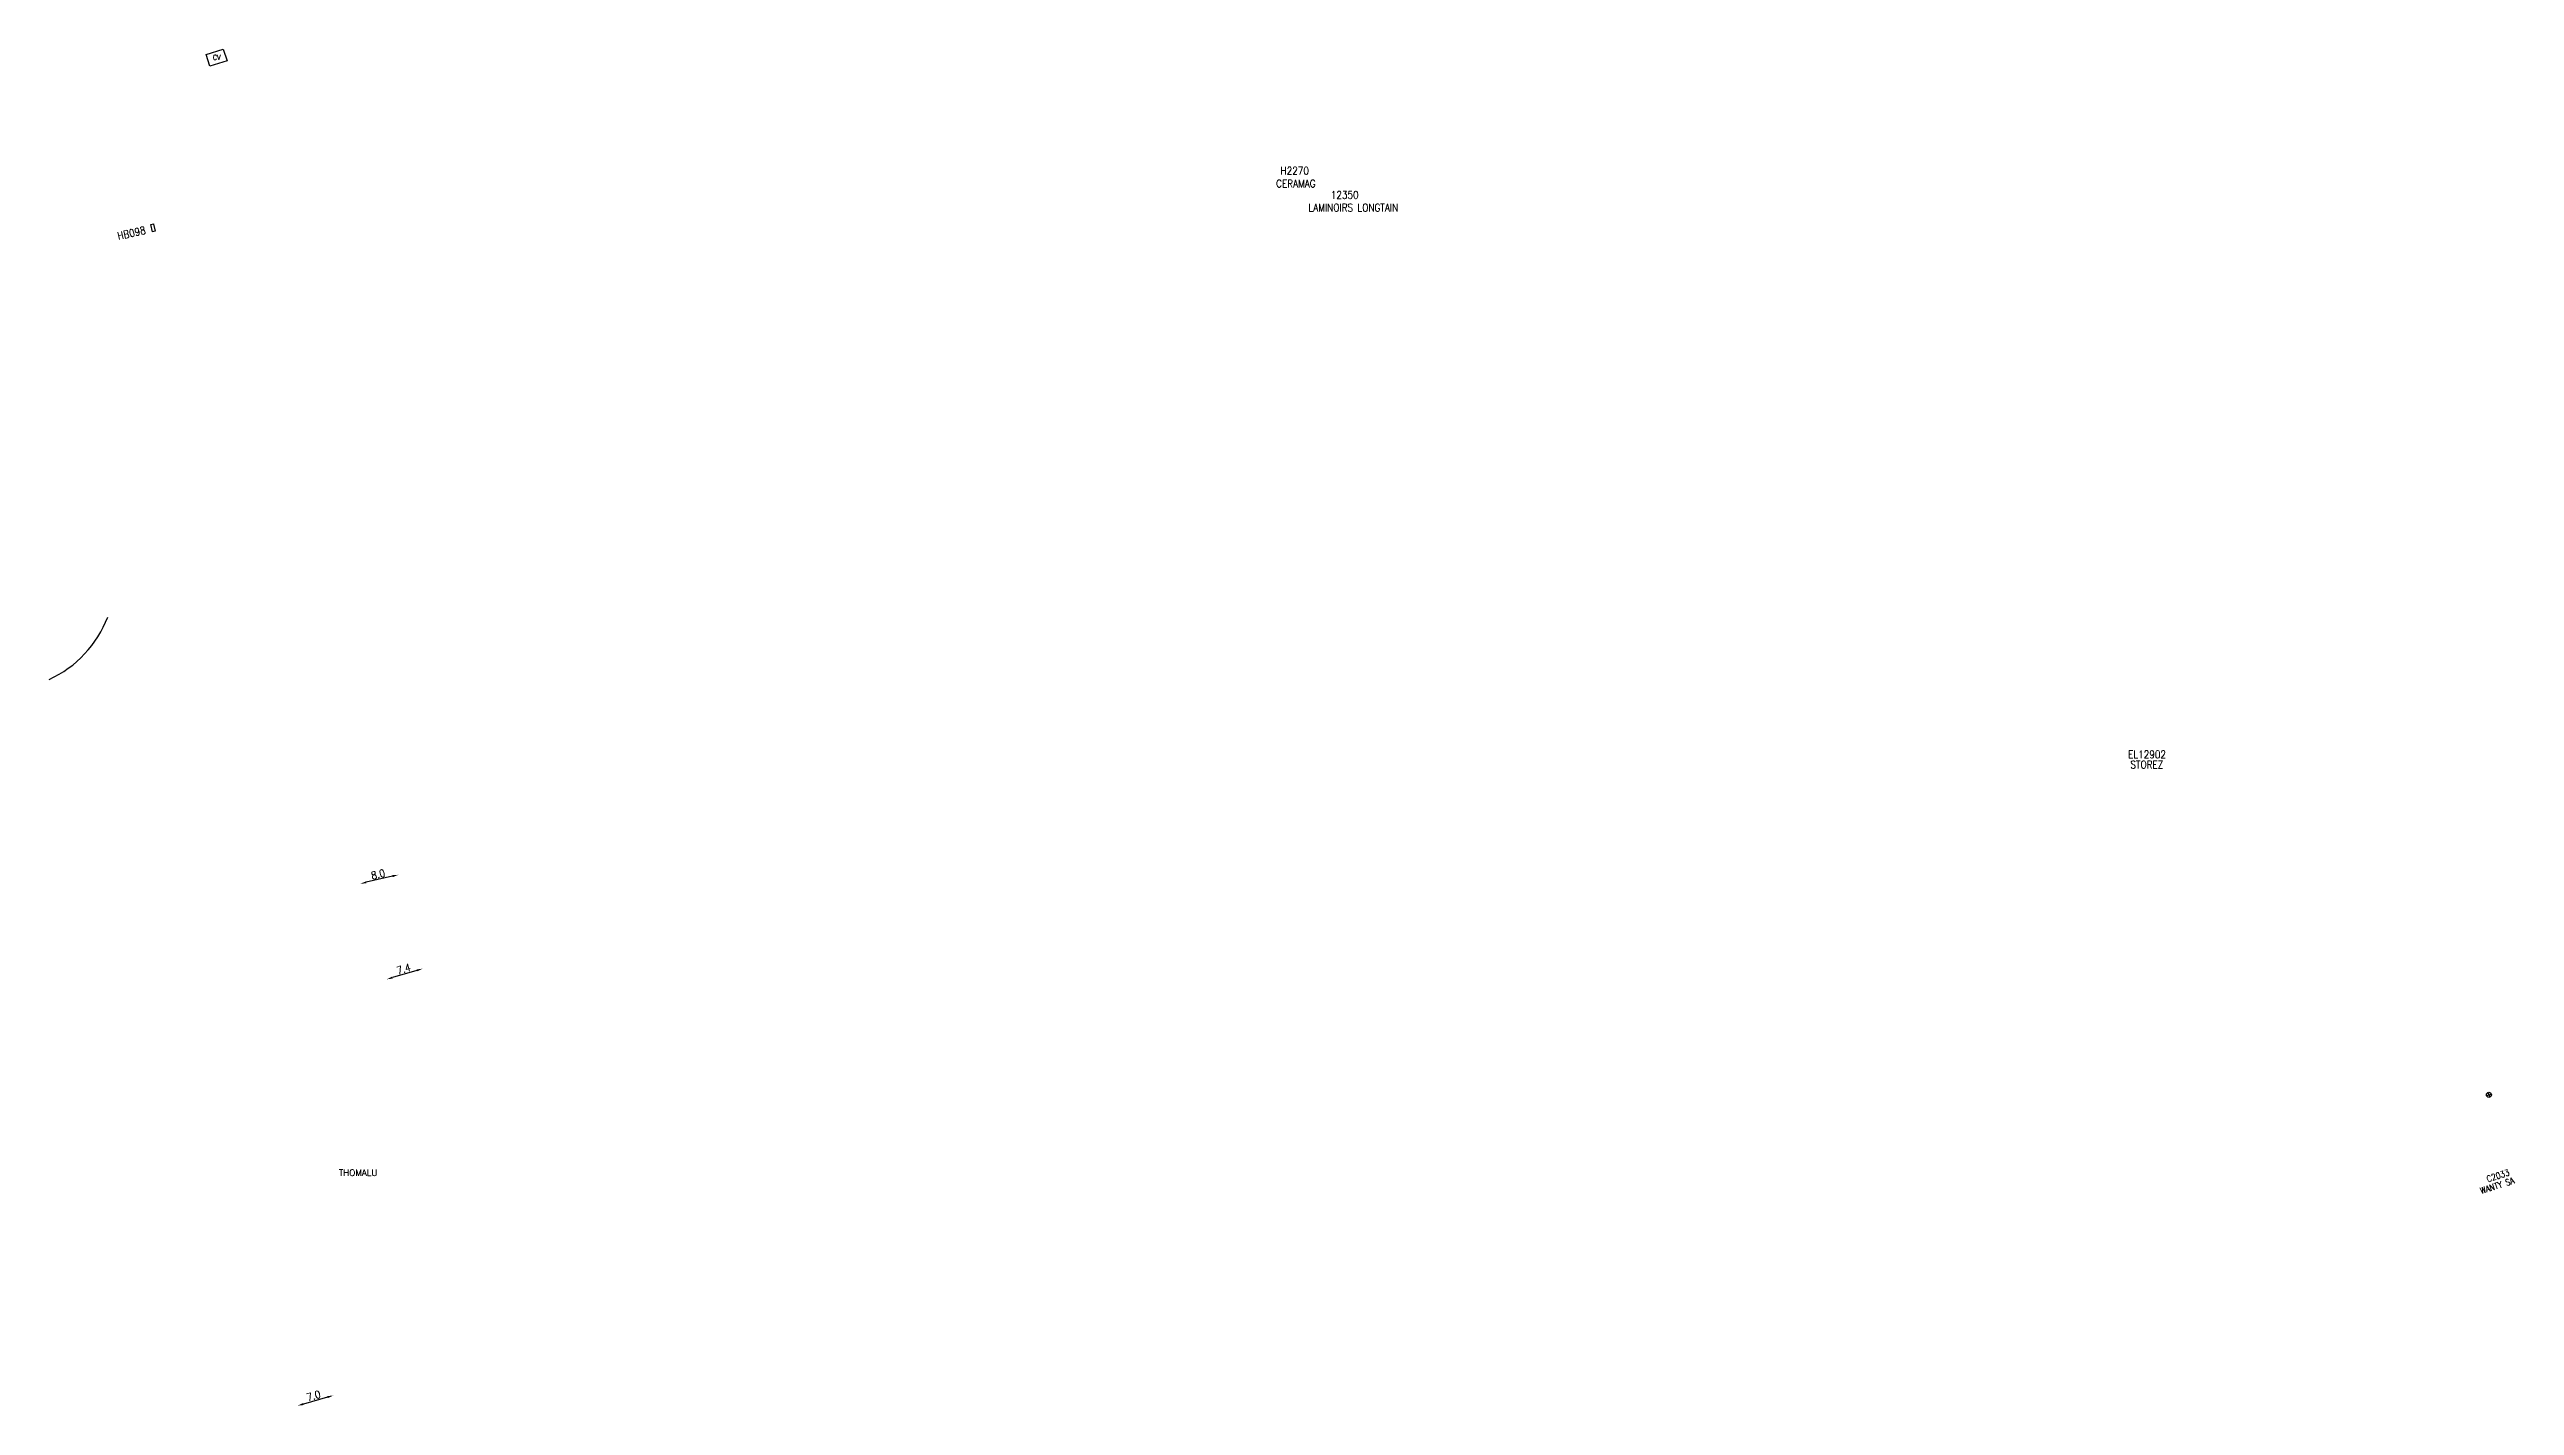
# Model space of a CAD drawing. Header units: millimetres. Extents: x 132073 to 133000, y 131000 to 131995.
# Drawn here: x 132073 to 132556.4, y 131000.4 to 131266.5 of the extents above; entities that cross this region are included whole.
import ezdxf
from ezdxf.enums import TextEntityAlignment as Align

# ---------------------------------------------------------------- set-up
doc = ezdxf.new("R2010")
doc.units = ezdxf.units.MM
doc.header["$PDMODE"] = 34
doc.layers.get('0').update_dxf_attribs({"linetype": 'CONTINUOUS'})
doc.layers.get('DEFPOINTS').update_dxf_attribs({"linetype": 'CONTINUOUS'})
for name, color, linetype in [('BB01', 7, 'CONTINUOUS'), ('BB08', 7, 'CONTINUOUS'), ('BR01', 7, 'CONTINUOUS'), ('BR06', 7, 'CONTINUOUS'), ('BR12', 7, 'CONTINUOUS'), ('G_210', 7, 'CONTINUOUS'), ('M_200', 7, 'CONTINUOUS'), ('W0008', 7, 'CONTINUOUS')]:
    doc.layers.add(name, color=color, linetype=linetype)
doc.styles.add('B_ROMANS', font='ROMANS.shx', dxfattribs={"width": 0.75})
doc.styles.get("Standard").update_dxf_attribs({"font": 'romans.shx', "width": 0.85})
doc.dimstyles.get("Standard").update_dxf_attribs({"dimtxt": 1.5, "dimasz": 1.2, "dimexe": 0.625, "dimexo": 0.625, "dimgap": 0.25, "dimtad": 1, "dimdec": 1, "dimzin": 0, "dimdsep": 46, "dimtxsty": 'Standard', "dimcen": -0.5, "dimadec": 0, "dimazin": 0, "dimtfac": 1, "dimtdec": 1, "dimtmove": 0, "dimatfit": 3, "dimfxl": 0, "dimtolj": 1, "dimtzin": 0, "dimarcsym": 0})

# ---------------------------------------------------------------- blocks, each defined once
blk = doc.blocks.new('BR1209')
at = {"color": 0, "linetype": 'Continuous', "flags": 128}
for points in [[(-0.5, 0), (0.5, 0)], [(0, 0.5), (0, -0.5)]]:
    blk.add_lwpolyline(points, dxfattribs=at)
at = {"color": 0, "linetype": 'Continuous'}
blk.add_circle((0, 0), 0.5, dxfattribs=at)
at = {"color": 0, "linetype": 'Continuous', "style": 'B_ROMANS', "width": 0.75}
blk.add_attdef('NUM', text='', height=1.2, dxfattribs=at).set_placement((0, 2), align=Align.MIDDLE)
at = {"color": 0, "linetype": 'Continuous', "style": 'B_ROMANS', "width": 0.75, "flags": 3}
for tag, p in [('DEF_LEG', (0, -10)), ('DEF_COUP', (0, -12.5)), ('DEF_TYPE', (0, -15))]:
    blk.add_attdef(tag, text='', height=1.2, dxfattribs=at).set_placement(p, align=Align.MIDDLE)
blk = doc.blocks.new('*D6')
at = {"layer": 'DEFPOINTS', "color": 0, "linetype": 'Continuous', "transparency": 16777216}
for p in [(132133.99, 131102.85), (132133.99, 131102.85), (132141.47, 131104.6)]:
    blk.add_point(p, dxfattribs=at)
at = {"layer": 'W0008', "color": 0, "linetype": 'Continuous', "lineweight": -2, "transparency": 16777216}
blk.add_line((132140.3, 131104.32), (132135.15, 131103.12), dxfattribs=at)
at = {"layer": 'W0008', "color": 0, "linetype": 'Continuous', "transparency": 16777216}
for points in [[(132135.11, 131103.31), (132135.2, 131102.92), (132133.99, 131102.85)], [(132140.25, 131104.52), (132140.35, 131104.13), (132141.47, 131104.6)]]:
    blk.add_solid(points, dxfattribs=at)
at = {"layer": 'W0008', "color": 0, "linetype": 'Continuous', "transparency": 16777216, "insert": (132137.47, 131104.69), "char_height": 1.5, "attachment_point": 5, "rotation": 13.1721}
blk.add_mtext('\\A1;8.0', dxfattribs=at)
blk = doc.blocks.new('*D7')
at = {"layer": 'DEFPOINTS', "color": 0, "linetype": 'Continuous', "transparency": 16777216}
for p in [(132139.12, 131084.08), (132139.12, 131084.08), (132146.24, 131086.18)]:
    blk.add_point(p, dxfattribs=at)
at = {"layer": 'W0008', "color": 0, "linetype": 'Continuous', "lineweight": -2, "transparency": 16777216}
blk.add_line((132145.09, 131085.84), (132140.28, 131084.42), dxfattribs=at)
at = {"layer": 'W0008', "color": 0, "linetype": 'Continuous', "transparency": 16777216}
for points in [[(132140.22, 131084.61), (132140.33, 131084.23), (132139.12, 131084.08)], [(132145.03, 131086.03), (132145.15, 131085.65), (132146.24, 131086.18)]]:
    blk.add_solid(points, dxfattribs=at)
at = {"layer": 'W0008', "color": 0, "linetype": 'Continuous', "transparency": 16777216, "insert": (132142.49, 131086.12), "char_height": 1.5, "attachment_point": 5, "rotation": 16.464}
blk.add_mtext('\\A1;7.4', dxfattribs=at)
blk = doc.blocks.new('*D8')
at = {"layer": 'DEFPOINTS', "color": 0, "linetype": 'Continuous', "transparency": 16777216}
for p in [(132121.67, 131000.44), (132121.67, 131000.44), (132128.72, 131002.45)]:
    blk.add_point(p, dxfattribs=at)
at = {"layer": 'W0008', "color": 0, "linetype": 'Continuous', "lineweight": -2, "transparency": 16777216}
blk.add_line((132127.57, 131002.12), (132122.82, 131000.77), dxfattribs=at)
at = {"layer": 'W0008', "color": 0, "linetype": 'Continuous', "transparency": 16777216}
for points in [[(132122.77, 131000.96), (132122.88, 131000.57), (132121.67, 131000.44)], [(132127.52, 131002.32), (132127.62, 131001.93), (132128.72, 131002.45)]]:
    blk.add_solid(points, dxfattribs=at)
at = {"layer": 'W0008', "color": 0, "linetype": 'Continuous', "transparency": 16777216, "insert": (132124.83, 131002.38), "char_height": 1.5, "attachment_point": 5, "rotation": 15.9446}
blk.add_mtext('\\A1;7.0', dxfattribs=at)

msp = doc.modelspace()

# ---------------------------------------------------------------- linework, layer by layer
at = {"layer": 'BB01', "color": 252, "flags": 128}
msp.add_lwpolyline([(132103.79, 131265.5), (132107.13, 131266.55), (132107.85, 131264.26), (132104.51, 131263.21)], close=True, dxfattribs=at)
at = {"layer": 'BR01', "color": 252}
msp.add_arc((132063.82, 131163.01), 22.08, 294.6029, 339.2025, dxfattribs=at)
at = {"layer": 'BR06', "color": 252, "flags": 128}
msp.add_lwpolyline([(132093.43, 131232.23), (132093.75, 131230.87), (132093.22, 131230.76), (132092.91, 131232.17), (132093.41, 131232.29)], close=True, dxfattribs=at)

# ---------------------------------------------------------------- block references
at = {"layer": 'BR12', "color": 252, "rotation": 108.0837953939077}
msp.add_blockref('BR1209', (132551.34, 131061.43), dxfattribs=at)

# ---------------------------------------------------------------- texts
at = {"width": 0.85}
for s, p in [('WANTY SA', (132549.85, 131041.95)), ('C2033', (132551.12, 131044.26))]:
    msp.add_text(s, height=1.25, rotation=17.9698, dxfattribs=at).set_placement(p)
at = {"layer": 'BB08', "color": 252, "insert": (132105.09, 131265.45), "char_height": 1, "width": 2.3685, "attachment_point": 1}
msp.add_mtext('CV', dxfattribs=at)
at = {"layer": 'BR06', "color": 252, "width": 0.85}
msp.add_text('HB098', height=1.5, rotation=12.4737, dxfattribs=at).set_placement((132086.53, 131229.15))
at = {"layer": 'G_210', "color": 252, "linetype": 'Continuous'}
msp.add_text('THOMALU', height=1.25, dxfattribs=at).set_placement((132129.78, 131045.52))
at = {"layer": 'G_210', "linetype": 'Continuous', "insert": (132313.54, 131243.46), "char_height": 1.5, "attachment_point": 1}
msp.add_mtext(' H2270\\PCERAMAG', dxfattribs=at)
at = {"layer": 'M_200', "width": 0.85}
for s, p in [('EL12902', (132484.31, 131128.21)), ('STOREZ', (132484.28, 131126.22))]:
    msp.add_text(s, height=1.5, dxfattribs=at).set_placement(p, align=Align.MIDDLE)
at = {"layer": 'M_200', "linetype": 'Continuous', "insert": (132319.89, 131238.73), "char_height": 1.5, "attachment_point": 1}
msp.add_mtext('     12350\\PLAMINOIRS LONGTAIN', dxfattribs=at)

# ---------------------------------------------------------------- dimensions: what is measured, and where the dimension line sits
at = {"layer": 'W0008', "color": 252, "linetype": 'Continuous'}
for base, p1, p2, angle, text, picture, middle in [((132133.99, 131102.85), (132141.47, 131104.6), (132133.99, 131102.85), 13.1721, '8.0', '*D6', (132137.7, 131103.72)), ((132139.12, 131084.08), (132146.24, 131086.18), (132139.12, 131084.08), 16.464, '7.4', '*D7', (132142.78, 131085.16)), ((132121.67, 131000.44), (132128.72, 131002.45), (132121.67, 131000.44), 15.9446, '7.0', '*D8', (132125.11, 131001.42))]:
    dim = msp.add_linear_dim(base=base, p1=p1, p2=p2, angle=angle, text=text, dimstyle='Standard', dxfattribs=at)
    dim.commit()
    dim.dimension.update_dxf_attribs({"geometry": picture, "text_midpoint": middle, "dimtype": 160})

doc.saveas('drawing.dxf')
